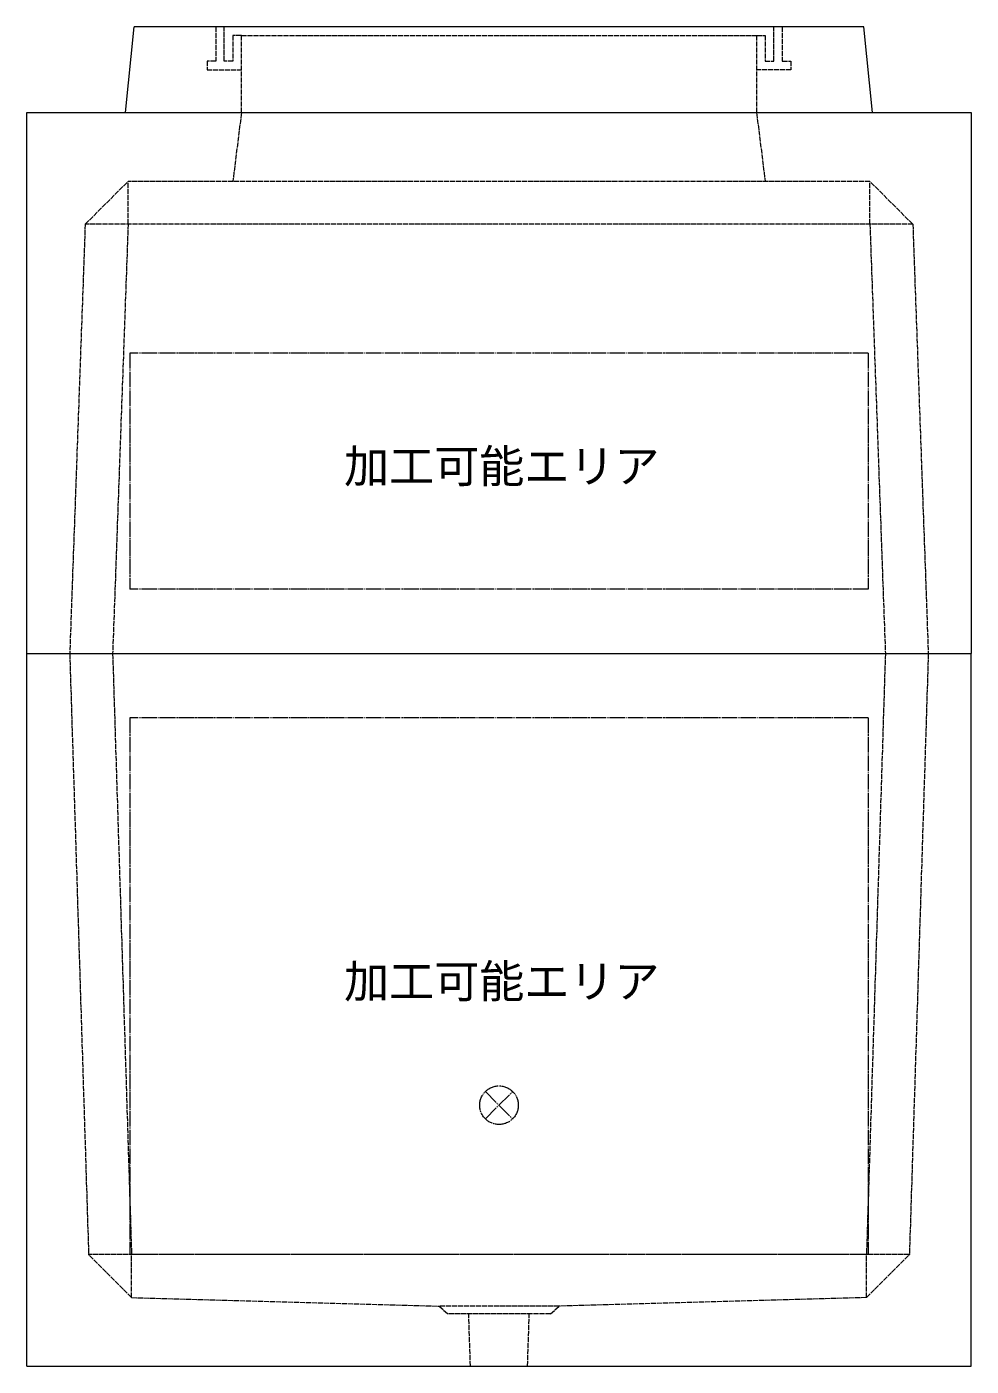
# Model space of a CAD drawing. Units: millimetres, scale not verified. Extents: x -3712 to 3712, y -2625 to 2625.
# Drawn here: x -588 to 512, y -1685 to -125 of the extents above; entities that cross this region are included whole.
import ezdxf
from ezdxf.enums import TextEntityAlignment as Align

# ---------------------------------------------------------------- set-up
doc = ezdxf.new("R2010")
doc.units = ezdxf.units.MM
doc.header["$LTSCALE"] = 10
doc.linetypes.add('LONG_DASHED1', pattern=[7, 6, -1])
doc.linetypes.add('LONG_DOUBLE_CHAIN', pattern=[21.8, 18, -1, 0.6, -0.6, 0.6, -1])
for name, color, linetype, lineweight in [('0-7_D-STR', 7, 'LONG_DASHED1', 9), ('0-A_D-STR-STR4', 134, 'LONG_DASHED1', 9), ('0-B_D-STR-STR5', 1, 'LONG_DOUBLE_CHAIN', 9)]:
    doc.layers.add(name, color=color, linetype=linetype, lineweight=lineweight)
doc.styles.add('ＭＳ ゴシック', font='')
doc.styles.get('ＭＳ ゴシック').set_extended_font_data('MS Gothic')

# ---------------------------------------------------------------- blocks, each defined once
blk = doc.blocks.new('A$C019679C0')
at = {"layer": '0-7_D-STR', "linetype": 'Continuous'}
for p, q in [((-4350, 0), (-4250, 1000)), ((4250, 1000), (-4250, 1000)), ((4350, 0), (4250, 1000)), ((-4350, 0), (4350, 0))]:
    blk.add_line(p, q, dxfattribs=at)
at = {"layer": '0-7_D-STR'}
for p, q in [((-3000, 0), (-3000, 900)), ((3000, 900), (3000, 0))]:
    blk.add_line(p, q, dxfattribs=at)
at = {"layer": '0-A_D-STR-STR4'}
for points in [[(-3300, 1000), (-3300, 600), (-3400, 600), (-3400, 500), (-3000, 500)], [(-3000, 900), (-3100, 900), (-3100, 600), (-3200, 600), (-3200, 1000)], [(3300, 1000), (3300, 600), (3400, 600), (3400, 500), (3000, 500)], [(3100, 900), (3100, 600), (3200, 600), (3200, 1000)], [(-3000, 900), (3000, 900), (3100, 900)]]:
    blk.add_lwpolyline(points, dxfattribs=at)
blk = doc.blocks.new('A$C21BA6C9D')
at = {"layer": '0-7_D-STR'}
for p, q in [((-3000, 6300), (-3100, 5500)), ((3000, 6300), (3100, 5500)), ((-4820, 5000), (-4320, 5500)), ((-4320, 5000), (-4320, 5500)), ((4320, 5000), (4320, 5500)), ((-4820, 5000), (-5000, 0)), ((4820, 5000), (-4820, 5000)), ((-4320, 5000), (-4500, 0)), ((4320, 5000), (4500, 0)), ((4820, 5000), (5000, 0))]:
    blk.add_line(p, q, dxfattribs=at)
at = {"layer": '0-7_D-STR', "linetype": 'Continuous'}
for p in [(5500, 6300), (-5500, 0)]:
    blk.add_line(p, (5500, 0), dxfattribs=at)
blk.add_lwpolyline([(-5500, 0), (-5500, 6300), (5500, 6300)], dxfattribs=at)
at = {"layer": '0-7_D-STR'}
blk.add_lwpolyline([(4820, 5000), (4320, 5500), (-4320, 5500)], dxfattribs=at)
at = {"layer": '0-B_D-STR-STR5'}
for p, q in [((-4300, 3500), (-4300, 750)), ((4300, 3500), (-4300, 3500)), ((4300, 3500), (4300, 750)), ((4300, 750), (-4300, 750))]:
    blk.add_line(p, q, dxfattribs=at)
blk = doc.blocks.new('A$C7CE826D1')
at = {"layer": '0-7_D-STR', "linetype": 'Continuous'}
for p, q in [((-5500, 0), (5500, 0)), ((-5500, -8300), (-5500, 0)), ((5500, -8300), (5500, 0)), ((-5500, -8300), (5500, -8300))]:
    blk.add_line(p, q, dxfattribs=at)
at = {"layer": '0-7_D-STR'}
for p, q in [((-5000, 0), (-4780, -7000)), ((-4500, 0), (-4280, -7000)), ((4500, 0), (4280, -7000)), ((5000, 0), (4780, -7000)), ((-4280, -7500), (-4780, -7000)), ((4780, -7000), (-4780, -7000)), ((-4280, -7500), (-4280, -7000)), ((4280, -7500), (4780, -7000)), ((4280, -7500), (4280, -7000)), ((-4280, -7500), (-700, -7600)), ((-600, -7690), (-700, -7600)), ((700, -7600), (-700, -7600)), ((600, -7690), (700, -7600)), ((4280, -7500), (700, -7600)), ((600, -7690), (-600, -7690)), ((-333, -8300), (-352, -7690)), ((333, -8300), (352, -7690))]:
    blk.add_line(p, q, dxfattribs=at)
at = {"layer": '0-B_D-STR-STR5'}
for p, q in [((4300, -750), (-4300, -750)), ((-4300, -750), (-4300, -7000)), ((4300, -750), (4300, -7000)), ((4300, -7000), (-4300, -7000))]:
    blk.add_line(p, q, dxfattribs=at)
blk = doc.blocks.new('A$C1C640AAB')
at = {"layer": '0-B_D-STR-STR5'}
for p, q in [((-159.1, -159.1), (159.1, 159.1)), ((-159.1, 159.1), (159.1, -159.1))]:
    blk.add_line(p, q, dxfattribs=at)
blk.add_circle((0, 0), 225, dxfattribs=at)
blk = doc.blocks.new('A$Cb05054d3')
at = {"layer": '0-7_D-STR'}
blk.add_blockref('A$C7CE826D1', (0, 0), dxfattribs=at)
at = {"layer": '0-B_D-STR-STR5'}
blk.add_blockref('A$C1C640AAB', (0, -5260), dxfattribs=at)

msp = doc.modelspace()

# ---------------------------------------------------------------- block references
at = {"layer": '0-7_D-STR', "xscale": 0.1, "yscale": 0.1}
for name, p in [('A$C019679C0', (-37.5, -225)), ('A$C21BA6C9D', (-37.5, -855)), ('A$Cb05054d3', (-37.5, -855))]:
    msp.add_blockref(name, p, dxfattribs=at)

# ---------------------------------------------------------------- texts
at = {"layer": '0-B_D-STR-STR5', "style": 'ＭＳ ゴシック'}
for p in [(-217.98, -667.53), (-217.98, -1267.53)]:
    msp.add_text('加工可能エリア', height=38.49, dxfattribs=at).set_placement(p, align=Align.BOTTOM_LEFT)

doc.saveas('drawing.dxf')
